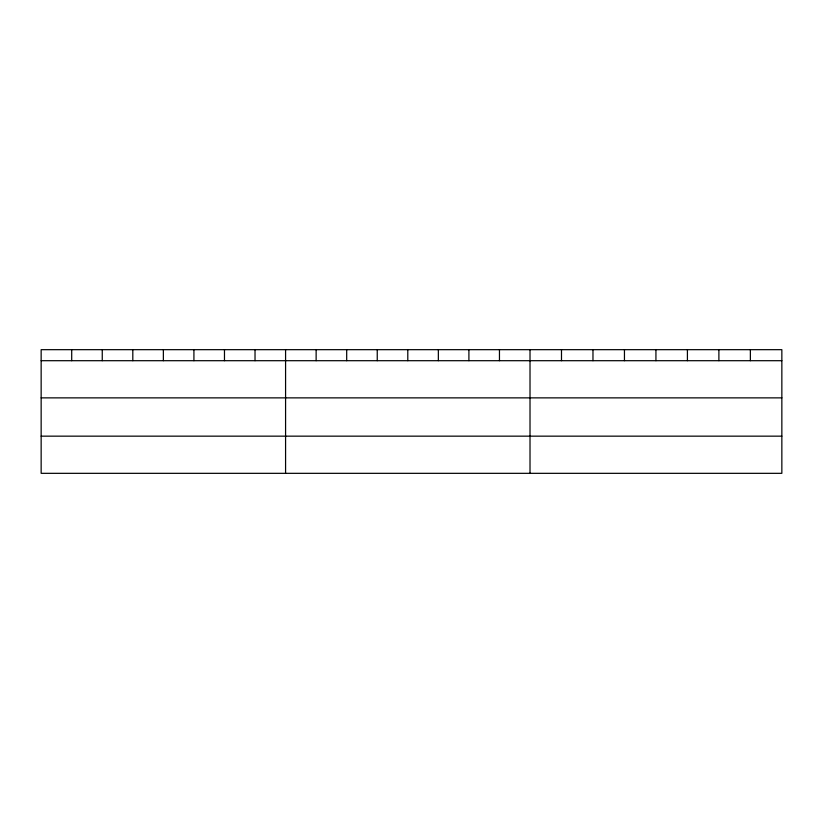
<?xml version="1.0" encoding="UTF-8"?>
<svg xmlns="http://www.w3.org/2000/svg" width="823" height="823" viewBox="0 0 823 823"><rect width="100%" height="100%" fill="white"/><g stroke="black" fill="none" stroke-linecap="round" stroke-linejoin="round"><path stroke-width="1.23" d="M781.85 397.869L781.85 349.672L41.15 349.672L41.15 473.328L781.85 473.328L781.85 397.869L41.15 397.869M41.15 360.7L781.85 360.7M41.15 436.159L781.85 436.159M750.37 349.672L750.37 360.7M718.89 349.672L718.89 360.7M687.411 349.672L687.411 360.7M655.931 349.672L655.931 360.7M624.451 349.672L624.451 360.7M592.971 349.672L592.971 360.7M561.492 349.672L561.492 360.7M530.012 349.672L530.012 473.328M499.458 349.672L499.458 360.7M468.904 349.672L468.904 360.7M438.35 349.672L438.35 360.7M407.796 349.672L407.796 360.7M377.243 349.672L377.243 360.7M346.689 349.672L346.689 360.7M316.135 349.672L316.135 360.7M285.581 349.672L285.581 473.328M255.027 349.672L255.027 360.7M224.473 349.672L224.473 360.7M193.919 349.672L193.919 360.7M163.366 349.672L163.366 360.7M132.812 349.672L132.812 360.7M102.258 349.672L102.258 360.7M71.704 349.672L71.704 360.7"/></g></svg>
